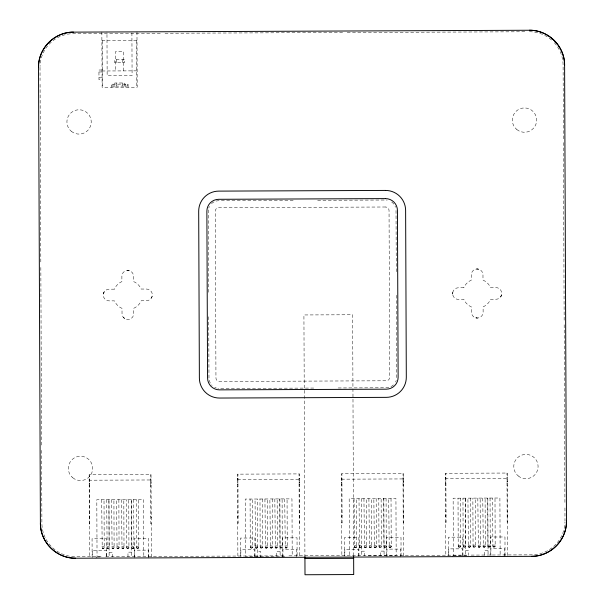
<?xml version="1.0" encoding="UTF-8"?>
<svg xmlns="http://www.w3.org/2000/svg" width="605" height="605" viewBox="0 0 605 605"><rect width="100%" height="100%" fill="white"/><g stroke="black" fill="none" stroke-linecap="round" stroke-linejoin="round"><path stroke-width="0.45" stroke-dasharray="3.02 2.27" d="M118.867 499.586L119.064 547.548L118.588 548.501A1.172 1.172 0 0 1 117.068 548.387L116.531 499.601M133.713 499.526L133.909 547.487L133.433 548.44A1.172 1.172 0 0 1 131.92 548.327L131.376 499.533M272.212 498.951L272.409 546.92L271.932 547.865A1.172 1.172 0 0 1 270.412 547.752L269.868 498.966M359.415 547.245L359.196 546.625L359.877 547.033A1.187 0.507 -0.7 0 0 361.51 546.549L361.056 547.495A1.172 1.172 0 0 1 359.536 547.381L358.992 498.596M376.181 498.528L376.378 546.489L375.902 547.434A1.172 1.172 0 0 1 374.389 547.321L373.845 498.535M391.027 498.459L391.223 546.428L390.747 547.374A1.172 1.172 0 0 1 389.234 547.26L388.69 498.475M470.251 498.134L470.448 546.096L469.972 547.049A1.172 1.172 0 0 1 468.459 546.935L467.915 498.142M119.064 547.548L118.845 548.236M133.909 547.487L133.433 548.44M272.409 546.92L272.068 547.744A1.142 1.097 -0.1 0 1 270.707 547.971L270.42 547.744M361.533 546.549L361.193 547.374A1.142 1.097 -0.1 0 1 359.831 547.601L359.536 547.381M376.378 546.489L375.902 547.434M391.223 546.428L390.883 547.253A1.142 1.097 -0.1 0 1 389.529 547.48L389.234 547.253M470.448 546.096L470.108 546.928A1.142 1.097 -0.1 0 1 468.754 547.147L468.459 546.928M368.891 498.558L369.436 547.343A1.172 1.172 0 0 0 370.948 547.457L371.432 546.504L371.228 498.543M89.169 480.12L89.555 479.447M237.561 479.508L237.946 478.835M341.53 479.077L341.923 478.404M445.507 478.646L445.893 477.973M363.945 498.573L364.49 547.366A1.172 1.172 0 0 0 366.002 547.472L366.479 546.527L366.282 498.565M371.205 547.192L371.432 546.504A1.187 0.507 -0.7 0 1 369.761 547.003L369.088 546.519L369.315 547.2M482.76 498.081L483.304 546.875A1.172 1.172 0 0 0 484.817 546.981L485.301 546.035L485.097 498.074M366.259 547.215L366.479 546.527A1.187 0.507 -0.7 0 1 364.815 547.026L364.149 546.602L364.369 547.222M485.074 546.723L485.301 546.035A1.187 0.507 -0.7 0 1 483.629 546.534M101.678 499.662L102.222 548.448A1.172 1.172 0 0 0 103.735 548.561L104.219 547.616L104.015 499.647M111.577 499.617L112.122 548.402A1.172 1.172 0 0 0 113.634 548.516L114.111 547.57L113.914 499.609M118.845 548.228L118.724 548.38A1.142 1.097 -0.1 0 1 117.362 548.599L117.075 548.38M121.476 499.579L122.021 548.364A1.172 1.172 0 0 0 123.533 548.478L124.01 547.533L123.813 499.571M257.08 547.926L257.564 546.981L257.08 547.926A1.172 1.172 0 0 1 255.567 547.812L255.023 499.027M264.922 498.981L265.466 547.775A1.172 1.172 0 0 0 266.979 547.888L267.455 546.935L267.259 498.974M274.821 498.943L275.366 547.729A1.172 1.172 0 0 0 276.878 547.843L277.355 546.897L277.158 498.936M284.721 498.906L285.265 547.691A1.172 1.172 0 0 0 286.778 547.805L287.254 546.852L287.057 498.891M354.046 498.618L354.59 547.404A1.172 1.172 0 0 0 356.103 547.517L356.579 546.572L356.383 498.603M366.259 547.207L366.138 547.359A1.142 1.097 -0.1 0 1 364.785 547.578L364.49 547.359M371.213 547.185L371.092 547.336A1.142 1.097 -0.1 0 1 369.731 547.555L369.436 547.336M477.814 498.104L478.358 546.89A1.172 1.172 0 0 0 479.871 547.003L480.347 546.058L480.151 498.096M485.081 546.716L484.96 546.867A1.142 1.097 -0.1 0 1 483.599 547.086L483.304 546.867M103.735 548.561L104.219 547.616A1.187 0.507 -0.7 0 1 102.547 548.107L101.874 547.623L102.101 548.311M113.634 548.516L114.111 547.57A1.187 0.507 -0.7 0 1 112.447 548.069L111.804 547.843L112.001 548.266M123.533 548.478L124.01 547.533A1.187 0.507 -0.7 0 1 122.346 548.024L121.673 547.54L121.9 548.228M266.979 547.888L267.455 546.935A1.187 0.507 -0.7 0 1 265.792 547.434L265.119 546.95L265.345 547.631M276.878 547.843L277.355 546.897A1.187 0.507 -0.7 0 1 275.691 547.396M286.778 547.805L287.254 546.852A1.187 0.507 -0.7 0 1 285.59 547.351L284.917 546.867L285.144 547.548M356.103 547.517L356.579 546.572A1.187 0.507 -0.7 0 1 354.916 547.064M479.871 547.003L480.347 546.058A1.187 0.507 -0.7 0 1 478.684 546.557L478.018 546.133L478.237 546.754M150.675 482.805L151.061 482.412M95.877 558.135L97.042 556.963L96.808 499.677L143.574 499.488L143.808 556.774M299.067 482.193L299.46 481.799M256.361 557.477L257.518 556.298L257.284 499.019M259.628 557.462L260.793 556.29L260.778 551.609L257.503 551.624M403.036 481.761L403.429 481.368M507.013 481.33L507.398 480.937M452.215 556.668L453.379 555.488L453.145 498.202L499.904 498.013L500.146 555.299M117.415 548.032L116.727 547.563L116.954 548.243M260.861 547.442L260.173 546.965L259.976 499.004M275.706 547.381L275.018 546.905L275.245 547.593M354.931 547.049L354.243 546.58L354.469 547.268M389.575 546.905L388.886 546.436L389.113 547.124M458.9 546.625L458.212 546.149L458.015 498.187M473.745 546.557L473.065 546.156L472.86 498.127M483.645 546.519L482.956 546.043L483.183 546.731M488.598 546.496L487.91 546.028L487.713 498.066M89.177 483.289L89.57 483.221M150.66 479.296L151.046 479.228M237.576 482.677L237.962 482.608M299.051 478.684L299.445 478.615M341.545 482.245L341.938 482.177M445.514 481.814L445.908 481.754M506.998 477.821L507.383 477.761M160.295 33.275L73.447 33.63A33.578 33.578 0 0 0 40.021 66.467M165.014 33.252L343.428 32.519M347.202 32.504L525.616 31.762M101.935 40.588L137.01 40.444M102.056 70.014L98.94 70.029L98.978 79.769L102.101 79.754M102.011 70.989L137.138 70.846M98.948 71.98L102.064 71.965M98.97 77.818L102.094 77.803M293.16 200.406L218.73 200.716A10.489 10.489 0 0 0 210.268 205.072M317.655 200.3L385.491 200.021A10.489 10.489 0 0 1 387.132 200.149M313.723 388.062L219.509 388.448A10.489 10.489 0 0 1 217.868 388.327M338.218 387.956L386.27 387.76A10.489 10.489 0 0 0 394.732 383.404M89.162 479.16L89.555 479.16M237.561 478.547L237.946 478.54M341.53 478.116L341.916 478.116M445.499 477.685L445.893 477.685M89.162 479.546L89.555 479.546L89.162 479.485M341.53 478.502L341.923 478.502L341.53 478.442M237.561 479.614L299.445 479.357L299.059 479.296M341.53 479.183L403.414 478.926L403.028 478.54M151.061 482.971L150.675 482.971L151.061 483.032M403.429 481.928L403.036 481.928L403.429 481.988M89.185 483.448L89.57 483.448M237.576 482.835L237.969 482.835M341.545 482.404L341.938 482.404M445.514 481.973L445.908 481.973M89.192 485.414L89.578 485.414M150.683 485.165L151.076 485.157M237.584 484.802L237.977 484.802M299.082 484.552L299.467 484.545M341.553 484.371L341.946 484.371M403.051 484.121L403.437 484.113M445.522 483.939L445.915 483.939M507.02 483.69L507.406 483.69M89.192 486.949L89.585 486.949M150.69 486.692L151.076 486.692M237.591 486.337L237.984 486.337M299.082 486.08L299.475 486.08M341.56 485.906L341.954 485.906M403.059 485.649L403.444 485.649M445.53 485.475L445.923 485.475M507.028 485.218L507.413 485.218M89.306 513.237L89.691 513.237M150.796 512.987L151.189 512.98M237.697 512.624L238.09 512.624M299.195 512.375L299.581 512.367M341.666 512.193L342.059 512.193M403.164 511.943L403.55 511.936M445.643 511.762L446.029 511.762M507.134 511.512L507.527 511.512M89.343 523.378L89.737 523.378M150.842 523.121L151.227 523.121M237.742 522.765L238.128 522.765M299.233 522.508L299.626 522.508M341.712 522.334L342.105 522.334M403.202 522.077L403.595 522.077M445.681 521.903L446.074 521.903M507.179 521.654L507.565 521.646M89.351 524.013L89.737 524.013L89.532 474.766M151.235 523.764L150.842 523.764L150.637 474.517M237.742 523.401L238.136 523.401L237.931 474.154M299.626 523.144L299.241 523.151L299.036 473.904M341.712 522.97L342.105 522.97L341.901 473.723M403.595 522.72L403.21 522.72L403.006 473.473M445.688 522.546L446.074 522.538L445.87 473.291M507.565 522.289L507.179 522.289L506.975 473.042M101.874 546.693L104.211 546.678M106.82 546.67L109.165 546.663M111.774 546.648L114.111 546.64M116.72 546.633L119.056 546.617M121.673 546.61L124.01 546.602M126.619 546.587L128.956 546.58M131.572 546.565L133.909 546.557M136.518 546.549L138.855 546.542M250.266 546.081L252.61 546.065M255.219 546.058L257.556 546.05M260.165 546.035L262.51 546.028M265.119 546.012L267.455 546.005M270.064 545.997L272.401 545.982M275.018 545.975L277.355 545.967M279.964 545.952L282.301 545.944M284.91 545.937L287.254 545.922M354.243 545.649L356.579 545.634M359.188 545.627L361.525 545.619M364.134 545.604L366.479 545.597M369.088 545.589L371.425 545.574M374.034 545.566L376.37 545.559M378.987 545.544L381.324 545.536M383.933 545.529L386.27 545.513M388.886 545.506L391.223 545.498M458.212 545.218L460.549 545.211M463.158 545.196L465.495 545.188M468.111 545.173L470.448 545.165M473.057 545.158L475.394 545.143M478.003 545.135L480.347 545.128M482.956 545.113L485.293 545.105M487.902 545.097L490.239 545.082M492.856 545.075L495.192 545.067M109.104 552.236L112.379 552.221L112.401 556.902M131.708 552.146L127.965 552.161L127.988 556.834M280.1 551.533L276.364 551.548L276.379 556.222L277.559 557.386M361.472 551.193L364.747 551.178L364.762 555.859M384.077 551.102L380.333 551.117L380.356 555.791M465.442 550.762L468.716 550.754L468.739 555.428M488.046 550.671L484.302 550.686L484.325 555.36M101.096 556.615L75.61 556.721A33.578 33.578 0 0 1 41.896 523.287L41.594 449.659M105.814 556.6L284.229 555.859M288.948 555.844L466.417 555.11M471.136 555.087L531.553 554.838A33.578 33.578 0 0 0 564.979 522.002M97.042 556.963L101.723 556.948M284.766 556.192L245.441 556.35L245.207 499.064L291.965 498.875L292.207 556.154M368.12 555.844L396.177 555.73L395.935 498.444L349.176 498.633L349.41 555.919M453.379 555.488L467.915 555.428M506.99 477.428L507.383 477.436M403.021 477.859L403.414 477.867M299.051 478.29L299.445 478.29M150.66 478.903L151.046 478.91M445.514 482.14L445.908 482.14M341.545 482.571L341.938 482.571M237.576 482.994L237.969 483.002M89.185 483.614L89.57 483.614M445.893 478.752L445.507 478.736L507.391 478.495L506.998 478.434M89.555 480.226L89.169 480.211L151.053 479.969L150.66 479.583L151.053 479.969L150.66 479.909M493.71 547.124L492.856 546.005L492.659 498.044M488.719 547.132L487.91 546.028L488.137 546.708M478.858 547.185L478.358 546.89M473.874 547.192L473.405 546.905M464.012 547.245L463.165 546.126L462.961 498.165M459.029 547.26L458.212 546.149L458.439 546.837M384.788 547.578L383.941 546.459L383.736 498.49M379.804 547.586L378.987 546.474L378.791 498.512M374.888 547.616L374.389 547.313M355.059 547.684L354.59 547.396M285.726 547.971L285.265 547.684M280.818 548.001L279.971 546.882L279.767 498.921M275.835 548.017L275.366 547.729M265.973 548.069L265.466 547.767M260.982 548.077L260.173 546.965L260.4 547.654M256.074 548.107L255.567 547.805M251.12 548.13L250.273 547.011L250.077 499.042M137.335 548.584L136.518 547.48L136.322 499.518M132.419 548.622L131.92 548.319M127.436 548.629L126.626 547.517L126.422 499.556M122.49 548.652L122.021 548.357M112.59 548.69L112.122 548.402M107.637 548.712L107.176 548.425M102.729 548.743L102.222 548.44M458.711 547.094L458.855 547.185A1.142 1.097 -0.1 0 0 460.208 546.965L460.352 498.18M473.284 546.776L473.065 546.088L473.405 546.912A1.172 1.172 0 0 0 474.925 547.026L475.401 546.081L475.197 498.112M106.631 499.639L107.176 548.425A1.172 1.172 0 0 0 108.688 548.538L109.165 547.593L108.968 499.632M493.083 546.693L492.856 546.005L493.544 546.481A1.187 0.507 -0.7 0 0 495.177 545.997L494.996 498.036M468.338 546.791L468.111 546.111L468.799 546.58A1.187 0.507 -0.7 0 0 470.433 546.096M463.392 546.814L463.165 546.126L463.853 546.602A1.187 0.507 -0.7 0 0 465.487 546.118L465.305 498.157M379.214 547.162L378.987 546.474L379.675 546.95A1.187 0.507 -0.7 0 0 381.309 546.466L381.127 498.505M374.268 547.185L374.041 546.496L374.729 546.973A1.187 0.507 -0.7 0 0 376.363 546.489M280.191 547.57L279.971 546.882L280.652 547.359A1.187 0.507 -0.7 0 0 282.285 546.875L282.104 498.913M270.299 547.616L270.072 546.928L270.76 547.396A1.187 0.507 -0.7 0 0 272.394 546.92M255.446 547.676L255.219 546.988L255.907 547.457A1.187 0.507 -0.7 0 0 257.541 546.981M250.5 547.691L250.273 547.011L250.962 547.48A1.187 0.507 -0.7 0 0 252.595 546.996L252.414 499.034M136.745 548.168L136.518 547.48L137.206 547.948A1.187 0.507 -0.7 0 0 138.84 547.472L138.658 499.503M131.799 548.183L131.572 547.502L132.261 547.971A1.187 0.507 -0.7 0 0 133.894 547.487M126.846 548.206L126.626 547.517L127.315 547.994A1.187 0.507 -0.7 0 0 128.941 547.51L128.767 499.548M107.055 548.289L106.828 547.601L107.516 548.077A1.187 0.507 -0.7 0 0 109.15 547.593L108.824 548.417A1.142 1.097 -0.1 0 1 107.471 548.644M383.993 546.814L384.629 546.928A1.187 0.507 -0.7 0 0 386.262 546.444L386.081 498.482M563.406 138.817L563.104 65.181A33.578 33.578 0 0 0 553.174 41.48M563.421 142.591L564.163 321.005M564.178 324.779L564.919 504.131M564.934 507.913L564.987 521.124M507.708 555.511L507.368 473.042L445.484 473.299L445.825 555.768M505.046 555.519L504.971 536.96L490.534 537.021L490.602 554.649M504.714 556.449L504.676 548.652L490.889 548.712L490.92 556.502M490.05 498.051L490.247 546.012L489.77 546.965A1.172 1.172 0 0 1 488.258 546.852M487.827 498.059L488.061 555.345M465.222 498.157L465.464 555.443M462.923 555.692L462.84 537.134L448.403 537.195L448.479 555.753M462.613 555.753L462.583 548.826L448.789 548.886L448.819 555.813M403.732 555.942L403.391 473.473L341.507 473.73L341.855 556.199M401.077 555.95L401.002 537.391L386.557 537.452L386.64 556.01M400.744 556.88L400.707 549.083L386.913 549.143L386.95 556.933M396.275 271.705L396.025 210.464A10.489 10.489 0 0 0 395.889 208.823M396.373 295.263L396.714 377.233A10.489 10.489 0 0 1 396.593 378.874M383.857 498.49L384.092 555.776M361.329 498.588L361.495 555.874M358.946 556.124L358.871 537.565L344.434 537.626L344.51 556.184M358.644 556.184L358.614 549.257L344.82 549.317L344.85 556.245M353.63 555.655L352.639 314.751L303.922 314.955L304.928 556.623M299.762 555.451L299.422 473.904L237.538 474.154L237.878 556.63M297.108 555.451L297.032 537.822L282.588 537.883L282.664 556.441M296.768 557.311L296.737 549.514L282.943 549.567L282.981 557.364M279.888 498.921L280.123 556.207M262.313 498.996L262.51 546.958L262.033 547.903A1.172 1.172 0 0 1 260.521 547.79M254.977 556.555L254.902 537.996L240.465 538.057L240.54 556.615M254.675 556.615L254.645 549.688L240.851 549.748L240.881 556.676M208.619 292.268L208.286 211.243A10.489 10.489 0 0 1 208.407 209.602M208.725 316.763L208.975 378.004A10.489 10.489 0 0 0 212.075 385.408M151.371 556.986L151.031 474.517L89.147 474.774L89.487 557.243M148.717 556.993L148.633 538.435L134.197 538.495L134.272 557.054M148.376 557.923L148.346 550.127L134.552 550.187L134.582 557.976M136.972 31.876L137.199 87.211L102.132 87.354L101.852 32.02M136.617 40.444L136.813 87.211M131.913 32.821L132.087 75.542L107.145 75.64L106.964 31.997M131.489 499.533L131.724 556.819M128.086 87.249L128.079 84.133L111.229 84.201L111.244 87.317M127.292 84.133L127.3 86.084L112.023 86.144L112.016 84.193M125.303 84.14L125.318 87.256M124.532 86.091L124.517 82.976L114.776 83.014L114.791 86.129M123.549 70.898L123.473 51.41L115.661 51.448L115.736 70.929M122.475 59.6L122.49 62.716M122.573 82.983L122.581 86.099M116.629 59.623L116.644 62.746M116.727 83.006L116.742 86.122M114.005 84.186L114.012 87.301M108.892 499.632L109.127 556.918M106.578 556.237L106.51 538.609L92.066 538.669L92.141 557.228M106.276 556.366L106.246 550.3L92.459 550.361L92.482 557.288M102.328 40.588L102.517 87.354M40.013 67.344L40.066 80.563M40.081 84.337L40.822 262.751M40.837 267.471L41.579 445.885M529.39 31.747A33.578 33.578 0 0 1 552.539 40.875M216.265 387.949A10.489 10.489 0 0 1 214.737 387.329M208.785 207.999A10.489 10.489 0 0 1 209.413 206.479M396.214 380.469A10.489 10.489 0 0 1 395.587 381.997M391.669 202.002A10.489 10.489 0 0 1 395.496 207.228M119.049 547.548A1.187 0.507 -0.7 0 1 117.4 548.047M103.879 548.44A1.142 1.097 -0.1 0 1 102.517 548.667M113.778 548.395A1.142 1.097 -0.1 0 1 112.417 548.622M123.67 548.357A1.142 1.097 -0.1 0 1 122.316 548.584M127.262 548.561A1.142 1.097 -0.1 0 0 128.623 548.334L128.963 547.51L128.487 548.455A1.172 1.172 0 0 1 126.967 548.342M133.569 548.319A1.142 1.097 -0.1 0 1 132.215 548.538M137.161 548.523A1.142 1.097 -0.1 0 0 138.522 548.296L138.863 547.472L138.379 548.417A1.172 1.172 0 0 1 136.866 548.304M150.811 516.216A3.895 3.895 0 0 1 151.205 517.91M89.328 518.167A3.895 3.895 0 0 1 89.706 516.466M260.846 547.457A1.187 0.507 -0.7 0 0 262.494 546.958L262.169 547.782A1.142 1.097 -0.1 0 1 260.815 548.009M250.916 548.047A1.142 1.097 -0.1 0 0 252.27 547.827L252.61 546.996L252.134 547.948A1.172 1.172 0 0 1 250.621 547.835M257.223 547.805A1.142 1.097 -0.1 0 1 255.862 548.032M267.115 547.767A1.142 1.097 -0.1 0 1 265.761 547.986M277.014 547.722A1.142 1.097 -0.1 0 1 275.661 547.948M280.607 547.926A1.142 1.097 -0.1 0 0 281.968 547.707L282.308 546.875L281.832 547.82A1.172 1.172 0 0 1 280.312 547.714M286.914 547.684A1.142 1.097 -0.1 0 1 285.56 547.911M299.21 515.596A3.895 3.895 0 0 1 299.604 517.298M237.72 517.555A3.895 3.895 0 0 1 238.105 515.853M391.208 546.428A1.187 0.507 -0.7 0 1 389.56 546.92M356.239 547.396A1.142 1.097 -0.1 0 1 354.885 547.623M376.038 547.313A1.142 1.097 -0.1 0 1 374.684 547.54M379.63 547.517A1.142 1.097 -0.1 0 0 380.984 547.291L381.324 546.466L380.848 547.412A1.172 1.172 0 0 1 379.335 547.298M384.576 547.495A1.142 1.097 -0.1 0 0 385.937 547.275L386.277 546.444L385.801 547.396A1.172 1.172 0 0 1 384.281 547.283M403.18 515.173A3.895 3.895 0 0 1 403.573 516.867M341.689 517.124A3.895 3.895 0 0 1 342.075 515.422M458.885 546.633A1.187 0.507 -0.7 0 0 460.534 546.141L460.072 547.086A1.172 1.172 0 0 1 458.56 546.973M473.738 546.572A1.187 0.507 -0.7 0 0 475.379 546.081L475.061 546.905A1.142 1.097 -0.1 0 1 473.7 547.132M488.583 546.512A1.187 0.507 -0.7 0 0 490.231 546.012L489.906 546.844A1.142 1.097 -0.1 0 1 488.553 547.071M463.801 547.17A1.142 1.097 -0.1 0 0 465.162 546.943L465.502 546.118L465.026 547.064A1.172 1.172 0 0 1 463.506 546.95M480.007 546.882A1.142 1.097 -0.1 0 1 478.653 547.109M493.498 547.049A1.142 1.097 -0.1 0 0 494.852 546.822L495.192 545.997L494.716 546.943A1.172 1.172 0 0 1 493.204 546.829M507.149 514.742A3.895 3.895 0 0 1 507.542 516.436M445.658 516.693A3.895 3.895 0 0 1 446.044 514.991M452.827 292.177L452.676 294.098L452.827 292.177M103.727 292.707L103.417 293.622L104.181 291.86L103.727 292.707M152.173 296.291L151.409 298.061L152.173 296.291M501.583 294.847L500.819 296.616L501.583 294.847M403.414 478.184L403.021 478.252L403.414 478.184M124.426 59.592L114.678 59.63L114.693 62.754L124.433 62.708L124.426 59.592M385.521 207.001L218.76 207.689A3.509 3.509 0 0 0 215.267 211.213L215.955 377.981A3.509 3.509 0 0 0 219.479 381.475L386.24 380.779A3.509 3.509 0 0 0 389.733 377.255L389.045 210.495A3.509 3.509 0 0 0 385.521 207.001M128.177 270.427L127.209 270.427L129.13 270.579L128.177 270.427M477.587 268.983L476.619 268.983L478.54 269.134L477.587 268.983M114.375 289.167L109.066 289.19A5.846 5.846 0 0 0 103.243 295.059A5.846 5.846 0 0 0 109.112 300.882L114.428 300.859A14.611 14.611 0 0 0 122.006 308.376L122.029 313.685A5.846 5.846 0 0 0 127.897 319.508A5.846 5.846 0 0 0 133.72 313.64L133.697 308.331A14.611 14.611 0 0 0 141.215 300.745L146.523 300.723A5.846 5.846 0 0 0 152.347 294.854A5.846 5.846 0 0 0 146.478 289.039L141.169 289.054A14.611 14.611 0 0 0 133.584 281.537L133.561 276.228A5.846 5.846 0 0 0 127.693 270.405A5.846 5.846 0 0 0 121.877 276.281L121.892 281.59A14.611 14.611 0 0 0 114.375 289.167M463.785 287.723L458.477 287.746A5.846 5.846 0 0 0 452.653 293.614A5.846 5.846 0 0 0 458.522 299.437L463.831 299.414A14.611 14.611 0 0 0 471.416 306.932L471.439 312.24A5.846 5.846 0 0 0 477.307 318.064A5.846 5.846 0 0 0 483.123 312.195L483.108 306.886A14.611 14.611 0 0 0 490.625 299.301L495.934 299.278A5.846 5.846 0 0 0 501.757 293.41A5.846 5.846 0 0 0 495.888 287.594L490.572 287.609A14.611 14.611 0 0 0 482.994 280.092L482.971 274.783A5.846 5.846 0 0 0 477.103 268.96A5.846 5.846 0 0 0 471.28 274.829L471.303 280.145A14.611 14.611 0 0 0 463.785 287.723M477.791 318.041L475.87 317.89L477.791 318.041M237.946 478.933L237.561 478.933L237.946 478.933M445.893 478.071L445.499 478.071L445.893 478.071M299.46 482.359L299.067 482.359L299.46 482.419M507.398 481.497L507.013 481.497L507.398 481.557M151.069 483.357L150.675 483.365L151.069 483.357M299.46 482.745L299.074 482.745L299.46 482.745M403.429 482.314L403.043 482.321L403.429 482.314M507.398 481.882L507.013 481.89L507.398 481.882M124.698 318.57L123.276 317.27L124.698 318.57M516.753 129.485A12.168 12.168 0 0 0 536.491 122.104A12.168 12.168 0 0 0 520.232 108.703A12.168 12.168 0 0 0 516.753 129.485M71.337 131.33A12.168 12.168 0 0 0 91.075 123.942A12.168 12.168 0 0 0 74.808 110.541A12.168 12.168 0 0 0 71.337 131.33M518.19 475.923A12.168 12.168 0 0 0 537.928 468.542A12.168 12.168 0 0 0 521.661 455.142A12.168 12.168 0 0 0 518.19 475.923M72.766 477.768A12.168 12.168 0 0 0 92.504 470.38A12.168 12.168 0 0 0 76.245 456.979A12.168 12.168 0 0 0 72.766 477.768"/><path stroke-width="0.91" d="M38.516 67.352C38.085 48.604 54.692 31.861 73.439 32.133L529.383 30.25C548.13 29.819 564.881 46.426 564.601 65.181L566.484 521.117C566.915 539.864 550.308 556.615 531.561 556.335L75.617 558.218C56.87 558.657 40.119 542.042 40.399 523.295L38.516 67.352A35.075 35.075 0 0 1 73.439 32.133M304.935 558.513L353.645 558.309M353.638 556.6L353.713 574.546L305.003 574.75L304.928 556.623M75.617 558.218A35.075 35.075 0 0 1 40.399 523.295M566.484 521.117A35.075 35.075 0 0 1 531.561 556.335M529.383 30.25A35.075 35.075 0 0 1 564.601 65.181M385.453 190.424L218.692 191.119A20.078 20.078 0 0 0 198.69 211.281L199.378 378.049A20.078 20.078 0 0 0 219.547 398.045L386.308 397.356A20.078 20.078 0 0 0 406.31 377.187L405.622 210.427A20.078 20.078 0 0 0 385.453 190.431M385.491 198.614L218.723 199.302A11.896 11.896 0 0 0 206.872 211.251L207.568 378.012A11.896 11.896 0 0 0 219.509 389.862L386.277 389.174A11.896 11.896 0 0 0 398.128 377.225L397.432 210.457A11.896 11.896 0 0 0 385.491 198.614"/></g></svg>
